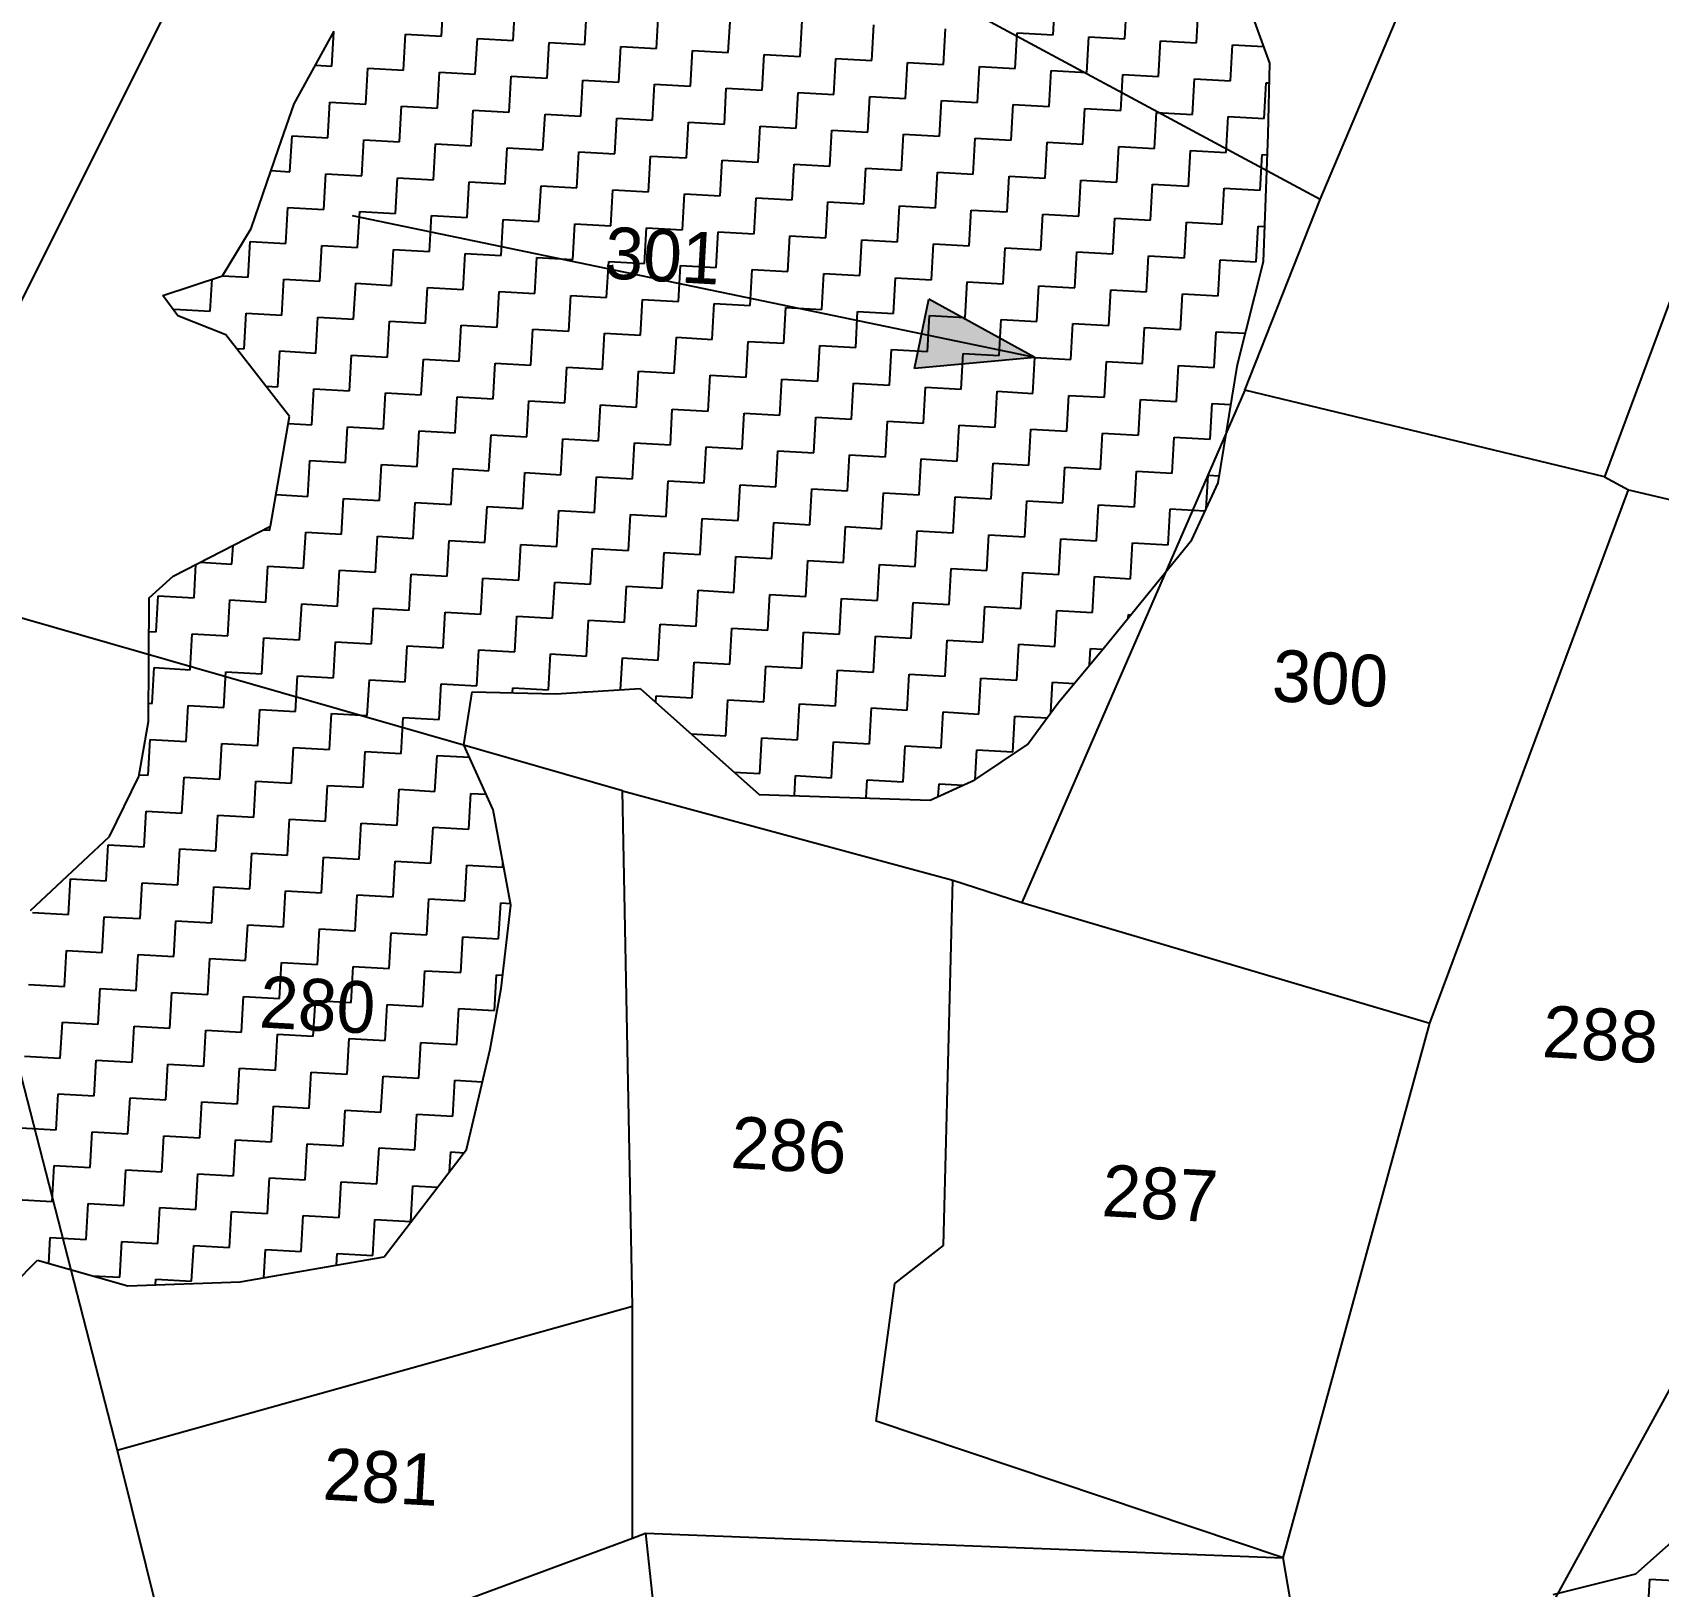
# Model space of a CAD drawing. Header units: metres. Extents: x 284689 to 287152, y 2012663 to 2015676.
# Drawn here: x 285583.9 to 285873, y 2014510.8 to 2014787 of the extents above; entities that cross this region are included whole.
import ezdxf
from ezdxf.enums import TextEntityAlignment as Align

# ---------------------------------------------------------------- set-up
doc = ezdxf.new("R2010")
doc.units = ezdxf.units.M
doc.header["$MEASUREMENT"] = 0
for name, color, linetype in [('POLY_HATCH', 12, 'Continuous'), ('POLY_PARCEL', 6, 'Continuous'), ('TEXT_PARCEL', 7, 'Continuous')]:
    doc.layers.add(name, color=color, linetype=linetype)
doc.styles.add('TEXT_MAP', font='')
doc.styles.get('TEXT_MAP').set_extended_font_data('Kruti Dev 050')

msp = doc.modelspace()

# ---------------------------------------------------------------- hatches: boundary and pattern name
h = msp.add_hatch(color=256)
h.paths.add_polyline_path([(285741.97, 2014733.46), (285740.69, 2014727.3), (285762.11, 2014729.28)])
h.paths.add_polyline_path([(285762.11, 2014729.28), (285743.25, 2014739.62), (285741.97, 2014733.46)])

# ---------------------------------------------------------------- linework, layer by layer
for points in [[(285762.11, 2014729.28), (285640.77, 2014754.45)], [(285740.69, 2014727.3), (285743.25, 2014739.62)], [(285762.11, 2014729.28), (285743.25, 2014739.62)], [(285762.11, 2014729.28), (285740.69, 2014727.3)]]:
    msp.add_lwpolyline(points)
at = {"layer": 'POLY_HATCH'}
for p, q in [((285803.85, 2014781.58), (285798.36, 2014796.82)), ((285630.41, 2014774.35), (285637.52, 2014787.28)), ((285803.59, 2014768.92), (285803.85, 2014781.58)), ((285627.65, 2014766.39), (285630.41, 2014774.35)), ((285802.77, 2014746.34), (285803.59, 2014768.92)), ((285622.79, 2014752.18), (285627.65, 2014766.39)), ((285617.68, 2014743.78), (285622.79, 2014752.18)), ((285798.12, 2014728.05), (285802.77, 2014746.34)), ((285607.05, 2014740.32), (285617.68, 2014743.78)), ((285609.74, 2014736.69), (285607.05, 2014740.32)), ((285618.25, 2014733.32), (285609.74, 2014736.69)), ((285629.61, 2014718.77), (285618.25, 2014733.32)), ((285794.67, 2014706.98), (285798.12, 2014728.05)), ((285626.19, 2014699.27), (285629.61, 2014718.77)), ((285790.03, 2014696.83), (285794.67, 2014706.98)), ((285608.88, 2014690.39), (285626.19, 2014699.27)), ((285774.47, 2014677.8), (285790.03, 2014696.83)), ((285604.61, 2014686.57), (285608.88, 2014690.39)), ((285604.57, 2014675.57), (285604.61, 2014686.57)), ((285766.21, 2014667.85), (285774.47, 2014677.8)), ((285604.53, 2014664.56), (285604.57, 2014675.57)), ((285660.59, 2014660.44), (285662.03, 2014669.86)), ((285662.03, 2014669.86), (285676.95, 2014669.48)), ((285676.95, 2014669.48), (285691.94, 2014670.44)), ((285691.94, 2014670.44), (285713.07, 2014651.61)), ((285760.81, 2014660.46), (285766.21, 2014667.85)), ((285602.82, 2014654.81), (285604.53, 2014664.56)), ((285665.82, 2014648.84), (285660.59, 2014660.44)), ((285751.41, 2014654.2), (285760.81, 2014660.46)), ((285597.58, 2014644.09), (285602.82, 2014654.81)), ((285713.07, 2014651.61), (285743.5, 2014650.58)), ((285743.5, 2014650.58), (285751.41, 2014654.2)), ((285668.95, 2014631.92), (285665.82, 2014648.84)), ((285583.51, 2014630.98), (285597.58, 2014644.09)), ((285667.21, 2014617.08), (285668.95, 2014631.92)), ((285665.25, 2014606.33), (285667.21, 2014617.08)), ((285661.07, 2014588.47), (285665.25, 2014606.33)), ((285646.42, 2014569.38), (285661.07, 2014588.47)), ((285580.49, 2014564.49), (285584.8, 2014568.77)), ((285584.8, 2014568.77), (285600.85, 2014564.25)), ((285620.81, 2014564.94), (285646.42, 2014569.38)), ((285600.85, 2014564.25), (285620.81, 2014564.94)), ((285868.95, 2014513.02), (285893.17, 2014534.64)), ((285854.25, 2014509.35), (285868.95, 2014513.02))]:
    msp.add_line(p, q, dxfattribs=at)
at = {"layer": 'POLY_HATCH', "linetype": 'Continuous'}
for p, q in [((285765.33, 2014786.65), (285765.69, 2014793.03)), ((285656.6, 2014786.37), (285656.96, 2014792.74)), ((285669.35, 2014785.65), (285669.71, 2014792.03)), ((285682.1, 2014784.93), (285682.46, 2014791.31)), ((285694.85, 2014784.22), (285695.21, 2014790.59)), ((285778.08, 2014785.93), (285778.44, 2014792.31)), ((285790.83, 2014785.22), (285791.19, 2014791.59)), ((285707.6, 2014783.5), (285707.96, 2014789.88)), ((285720.35, 2014782.78), (285720.71, 2014789.16)), ((285733.1, 2014782.07), (285733.46, 2014788.44)), ((285745.85, 2014781.35), (285746.21, 2014787.73)), ((285637.12, 2014781.07), (285637.47, 2014787.18)), ((285649.87, 2014780.35), (285650.23, 2014786.73)), ((285650.23, 2014786.73), (285656.6, 2014786.37)), ((285662.62, 2014779.63), (285662.98, 2014786.01)), ((285662.98, 2014786.01), (285669.35, 2014785.65)), ((285675.37, 2014778.92), (285675.73, 2014785.29)), ((285675.73, 2014785.29), (285682.1, 2014784.93)), ((285688.12, 2014778.2), (285688.48, 2014784.58)), ((285688.48, 2014784.58), (285694.85, 2014784.22)), ((285758.6, 2014780.63), (285758.96, 2014787.01)), ((285758.96, 2014787.01), (285765.33, 2014786.65)), ((285771.35, 2014779.92), (285771.71, 2014786.29)), ((285771.71, 2014786.29), (285778.08, 2014785.93)), ((285784.1, 2014779.2), (285784.46, 2014785.58)), ((285784.46, 2014785.58), (285790.83, 2014785.22)), ((285796.85, 2014778.48), (285797.21, 2014784.86)), ((285797.21, 2014784.86), (285802.78, 2014784.55)), ((285700.87, 2014777.48), (285701.23, 2014783.86)), ((285701.23, 2014783.86), (285707.6, 2014783.5)), ((285713.62, 2014776.77), (285713.98, 2014783.14)), ((285713.98, 2014783.14), (285720.35, 2014782.78)), ((285726.37, 2014776.05), (285726.73, 2014782.43)), ((285726.73, 2014782.43), (285733.1, 2014782.07)), ((285739.12, 2014775.33), (285739.48, 2014781.71)), ((285739.48, 2014781.71), (285745.85, 2014781.35)), ((285634.2, 2014781.23), (285637.12, 2014781.07)), ((285643.14, 2014774.33), (285643.5, 2014780.71)), ((285643.5, 2014780.71), (285649.87, 2014780.35)), ((285655.89, 2014773.62), (285656.25, 2014779.99)), ((285656.25, 2014779.99), (285662.62, 2014779.63)), ((285668.64, 2014772.9), (285669, 2014779.28)), ((285669, 2014779.28), (285675.37, 2014778.92)), ((285681.39, 2014772.18), (285681.75, 2014778.56)), ((285681.75, 2014778.56), (285688.12, 2014778.2)), ((285751.87, 2014774.62), (285752.23, 2014780.99)), ((285752.23, 2014780.99), (285758.6, 2014780.63)), ((285764.62, 2014773.9), (285764.98, 2014780.28)), ((285764.98, 2014780.28), (285771.35, 2014779.92)), ((285777.37, 2014773.18), (285777.73, 2014779.56)), ((285777.73, 2014779.56), (285784.1, 2014779.2)), ((285790.12, 2014772.47), (285790.47, 2014778.84)), ((285790.47, 2014778.84), (285796.85, 2014778.48)), ((285694.14, 2014771.47), (285694.49, 2014777.84)), ((285694.49, 2014777.84), (285700.87, 2014777.48)), ((285706.89, 2014770.75), (285707.24, 2014777.13)), ((285707.24, 2014777.13), (285713.62, 2014776.77)), ((285719.64, 2014770.03), (285719.99, 2014776.41)), ((285719.99, 2014776.41), (285726.37, 2014776.05)), ((285732.39, 2014769.32), (285732.74, 2014775.69)), ((285732.74, 2014775.69), (285739.12, 2014775.33)), ((285802.87, 2014771.75), (285803.22, 2014778.13)), ((285803.22, 2014778.13), (285803.77, 2014778.1)), ((285636.4, 2014768.32), (285636.76, 2014774.69)), ((285636.76, 2014774.69), (285643.14, 2014774.33)), ((285649.15, 2014767.6), (285649.51, 2014773.98)), ((285649.51, 2014773.98), (285655.89, 2014773.62)), ((285661.9, 2014766.89), (285662.26, 2014773.26)), ((285662.26, 2014773.26), (285668.64, 2014772.9)), ((285745.13, 2014768.6), (285745.49, 2014774.98)), ((285745.49, 2014774.98), (285751.87, 2014774.62)), ((285757.88, 2014767.88), (285758.24, 2014774.26)), ((285758.24, 2014774.26), (285764.62, 2014773.9)), ((285770.63, 2014767.17), (285770.99, 2014773.54)), ((285770.99, 2014773.54), (285777.37, 2014773.18)), ((285783.38, 2014766.45), (285783.74, 2014772.83)), ((285783.74, 2014772.83), (285790.12, 2014772.47)), ((285674.65, 2014766.17), (285675.01, 2014772.54)), ((285675.01, 2014772.54), (285681.39, 2014772.18)), ((285687.4, 2014765.45), (285687.76, 2014771.83)), ((285687.76, 2014771.83), (285694.14, 2014771.47)), ((285700.15, 2014764.74), (285700.51, 2014771.11)), ((285700.51, 2014771.11), (285706.89, 2014770.75)), ((285712.9, 2014764.02), (285713.26, 2014770.39)), ((285713.26, 2014770.39), (285719.64, 2014770.03)), ((285796.13, 2014765.73), (285796.49, 2014772.11)), ((285796.49, 2014772.11), (285802.87, 2014771.75)), ((285629.67, 2014762.3), (285630.03, 2014768.68)), ((285630.03, 2014768.68), (285636.4, 2014768.32)), ((285642.42, 2014761.59), (285642.78, 2014767.96)), ((285642.78, 2014767.96), (285649.15, 2014767.6)), ((285655.17, 2014760.87), (285655.53, 2014767.24)), ((285655.53, 2014767.24), (285661.9, 2014766.89)), ((285725.65, 2014763.3), (285726.01, 2014769.68)), ((285726.01, 2014769.68), (285732.39, 2014769.32)), ((285738.4, 2014762.59), (285738.76, 2014768.96)), ((285738.76, 2014768.96), (285745.13, 2014768.6)), ((285751.15, 2014761.87), (285751.51, 2014768.24)), ((285751.51, 2014768.24), (285757.88, 2014767.88)), ((285763.9, 2014761.15), (285764.26, 2014767.53)), ((285764.26, 2014767.53), (285770.63, 2014767.17)), ((285667.92, 2014760.15), (285668.28, 2014766.53)), ((285668.28, 2014766.53), (285674.65, 2014766.17)), ((285680.67, 2014759.44), (285681.03, 2014765.81)), ((285681.03, 2014765.81), (285687.4, 2014765.45)), ((285693.42, 2014758.72), (285693.78, 2014765.09)), ((285693.78, 2014765.09), (285700.15, 2014764.74)), ((285706.17, 2014758), (285706.53, 2014764.38)), ((285706.53, 2014764.38), (285712.9, 2014764.02)), ((285776.65, 2014760.44), (285777.01, 2014766.81)), ((285777.01, 2014766.81), (285783.38, 2014766.45)), ((285789.4, 2014759.72), (285789.76, 2014766.09)), ((285789.76, 2014766.09), (285796.13, 2014765.73)), ((285802.15, 2014759), (285802.51, 2014765.38)), ((285802.51, 2014765.38), (285803.46, 2014765.32)), ((285626.31, 2014762.49), (285629.67, 2014762.3)), ((285635.69, 2014755.57), (285636.05, 2014761.94)), ((285636.05, 2014761.94), (285642.42, 2014761.59)), ((285648.44, 2014754.85), (285648.8, 2014761.23)), ((285648.8, 2014761.23), (285655.17, 2014760.87)), ((285718.92, 2014757.29), (285719.28, 2014763.66)), ((285719.28, 2014763.66), (285725.65, 2014763.3)), ((285731.67, 2014756.57), (285732.03, 2014762.94)), ((285732.03, 2014762.94), (285738.4, 2014762.59)), ((285744.42, 2014755.85), (285744.78, 2014762.23)), ((285744.78, 2014762.23), (285751.15, 2014761.87)), ((285757.17, 2014755.14), (285757.53, 2014761.51)), ((285757.53, 2014761.51), (285763.9, 2014761.15)), ((285661.19, 2014754.14), (285661.55, 2014760.51)), ((285661.55, 2014760.51), (285667.92, 2014760.15)), ((285673.94, 2014753.42), (285674.3, 2014759.79)), ((285674.3, 2014759.79), (285680.67, 2014759.44)), ((285686.69, 2014752.7), (285687.04, 2014759.08)), ((285687.04, 2014759.08), (285693.42, 2014758.72)), ((285699.44, 2014751.99), (285699.79, 2014758.36)), ((285699.79, 2014758.36), (285706.17, 2014758)), ((285769.92, 2014754.42), (285770.28, 2014760.79)), ((285770.28, 2014760.79), (285776.65, 2014760.44)), ((285782.67, 2014753.7), (285783.03, 2014760.08)), ((285783.03, 2014760.08), (285789.4, 2014759.72)), ((285795.42, 2014752.99), (285795.77, 2014759.36)), ((285795.77, 2014759.36), (285802.15, 2014759)), ((285628.96, 2014749.55), (285629.31, 2014755.93)), ((285629.31, 2014755.93), (285635.69, 2014755.57)), ((285712.19, 2014751.27), (285712.54, 2014757.64)), ((285712.54, 2014757.64), (285718.92, 2014757.29)), ((285724.94, 2014750.55), (285725.29, 2014756.93)), ((285725.29, 2014756.93), (285731.67, 2014756.57)), ((285737.68, 2014749.84), (285738.04, 2014756.21)), ((285738.04, 2014756.21), (285744.42, 2014755.85)), ((285750.43, 2014749.12), (285750.79, 2014755.49)), ((285750.79, 2014755.49), (285757.17, 2014755.14)), ((285641.7, 2014748.84), (285642.06, 2014755.21)), ((285642.06, 2014755.21), (285648.44, 2014754.85)), ((285654.45, 2014748.12), (285654.81, 2014754.49)), ((285654.81, 2014754.49), (285661.19, 2014754.14)), ((285667.2, 2014747.4), (285667.56, 2014753.78)), ((285667.56, 2014753.78), (285673.94, 2014753.42)), ((285679.95, 2014746.69), (285680.31, 2014753.06)), ((285680.31, 2014753.06), (285686.69, 2014752.7)), ((285763.18, 2014748.4), (285763.54, 2014754.78)), ((285763.54, 2014754.78), (285769.92, 2014754.42)), ((285775.93, 2014747.69), (285776.29, 2014754.06)), ((285776.29, 2014754.06), (285782.67, 2014753.7)), ((285788.68, 2014746.97), (285789.04, 2014753.34)), ((285789.04, 2014753.34), (285795.42, 2014752.99)), ((285801.43, 2014746.25), (285801.79, 2014752.63)), ((285801.79, 2014752.63), (285802.99, 2014752.56)), ((285622.22, 2014743.54), (285622.58, 2014749.91)), ((285622.58, 2014749.91), (285628.96, 2014749.55)), ((285692.7, 2014745.97), (285693.06, 2014752.34)), ((285693.06, 2014752.34), (285699.44, 2014751.99)), ((285705.45, 2014745.25), (285705.81, 2014751.63)), ((285705.81, 2014751.63), (285712.19, 2014751.27)), ((285718.2, 2014744.54), (285718.56, 2014750.91)), ((285718.56, 2014750.91), (285724.94, 2014750.55)), ((285730.95, 2014743.82), (285731.31, 2014750.19)), ((285731.31, 2014750.19), (285737.68, 2014749.84)), ((285634.97, 2014742.82), (285635.33, 2014749.19)), ((285635.33, 2014749.19), (285641.7, 2014748.84)), ((285647.72, 2014742.1), (285648.08, 2014748.48)), ((285648.08, 2014748.48), (285654.45, 2014748.12)), ((285660.47, 2014741.39), (285660.83, 2014747.76)), ((285660.83, 2014747.76), (285667.2, 2014747.4)), ((285673.22, 2014740.67), (285673.58, 2014747.04)), ((285673.58, 2014747.04), (285679.95, 2014746.69)), ((285743.7, 2014743.1), (285744.06, 2014749.48)), ((285744.06, 2014749.48), (285750.43, 2014749.12)), ((285756.45, 2014742.39), (285756.81, 2014748.76)), ((285756.81, 2014748.76), (285763.18, 2014748.4)), ((285769.2, 2014741.67), (285769.56, 2014748.04)), ((285769.56, 2014748.04), (285775.93, 2014747.69)), ((285781.95, 2014740.95), (285782.31, 2014747.33)), ((285782.31, 2014747.33), (285788.68, 2014746.97)), ((285685.97, 2014739.95), (285686.33, 2014746.33)), ((285686.33, 2014746.33), (285692.7, 2014745.97)), ((285698.72, 2014739.24), (285699.08, 2014745.61)), ((285699.08, 2014745.61), (285705.45, 2014745.25)), ((285711.47, 2014738.52), (285711.83, 2014744.89)), ((285711.83, 2014744.89), (285718.2, 2014744.54)), ((285724.22, 2014737.8), (285724.58, 2014744.18)), ((285724.58, 2014744.18), (285730.95, 2014743.82)), ((285794.7, 2014740.24), (285795.06, 2014746.61)), ((285795.06, 2014746.61), (285801.43, 2014746.25)), ((285615.49, 2014737.52), (285615.81, 2014743.17)), ((285617.69, 2014743.79), (285622.22, 2014743.54)), ((285628.24, 2014736.8), (285628.6, 2014743.18)), ((285628.6, 2014743.18), (285634.97, 2014742.82)), ((285640.99, 2014736.09), (285641.35, 2014742.46)), ((285641.35, 2014742.46), (285647.72, 2014742.1)), ((285653.74, 2014735.37), (285654.1, 2014741.74)), ((285654.1, 2014741.74), (285660.47, 2014741.39)), ((285666.49, 2014734.65), (285666.85, 2014741.03)), ((285666.85, 2014741.03), (285673.22, 2014740.67)), ((285736.97, 2014737.09), (285737.33, 2014743.46)), ((285737.33, 2014743.46), (285743.7, 2014743.1)), ((285749.72, 2014736.37), (285750.08, 2014742.74)), ((285750.08, 2014742.74), (285756.45, 2014742.39)), ((285762.47, 2014735.65), (285762.83, 2014742.03)), ((285762.83, 2014742.03), (285769.2, 2014741.67)), ((285775.22, 2014734.94), (285775.58, 2014741.31)), ((285775.58, 2014741.31), (285781.95, 2014740.95)), ((285679.24, 2014733.94), (285679.6, 2014740.31)), ((285679.6, 2014740.31), (285685.97, 2014739.95)), ((285691.99, 2014733.22), (285692.34, 2014739.59)), ((285692.34, 2014739.59), (285698.72, 2014739.24)), ((285704.74, 2014732.5), (285705.09, 2014738.88)), ((285705.09, 2014738.88), (285711.47, 2014738.52)), ((285717.49, 2014731.79), (285717.84, 2014738.16)), ((285717.84, 2014738.16), (285724.22, 2014737.8)), ((285787.97, 2014734.22), (285788.32, 2014740.59)), ((285788.32, 2014740.59), (285794.7, 2014740.24)), ((285801.06, 2014739.61), (285801.07, 2014739.88)), ((285801.07, 2014739.88), (285801.13, 2014739.87)), ((285609.1, 2014737.56), (285609.11, 2014737.88)), ((285609.11, 2014737.88), (285615.49, 2014737.52)), ((285621.51, 2014730.79), (285621.86, 2014737.16)), ((285621.86, 2014737.16), (285628.24, 2014736.8)), ((285634.25, 2014730.07), (285634.61, 2014736.44)), ((285634.61, 2014736.44), (285640.99, 2014736.09)), ((285647, 2014729.35), (285647.36, 2014735.73)), ((285647.36, 2014735.73), (285653.74, 2014735.37)), ((285730.24, 2014731.07), (285730.59, 2014737.44)), ((285730.59, 2014737.44), (285736.97, 2014737.09)), ((285742.98, 2014730.35), (285743.34, 2014736.73)), ((285743.34, 2014736.73), (285749.72, 2014736.37)), ((285755.73, 2014729.64), (285756.09, 2014736.01)), ((285756.09, 2014736.01), (285762.47, 2014735.65)), ((285768.48, 2014728.92), (285768.84, 2014735.29)), ((285768.84, 2014735.29), (285775.22, 2014734.94)), ((285659.75, 2014728.64), (285660.11, 2014735.01)), ((285660.11, 2014735.01), (285666.49, 2014734.65)), ((285672.5, 2014727.92), (285672.86, 2014734.29)), ((285672.86, 2014734.29), (285679.24, 2014733.94)), ((285685.25, 2014727.2), (285685.61, 2014733.58)), ((285685.61, 2014733.58), (285691.99, 2014733.22)), ((285698, 2014726.49), (285698.36, 2014732.86)), ((285698.36, 2014732.86), (285704.74, 2014732.5)), ((285781.23, 2014728.2), (285781.59, 2014734.58)), ((285781.59, 2014734.58), (285787.97, 2014734.22)), ((285793.98, 2014727.49), (285794.34, 2014733.86)), ((285794.34, 2014733.86), (285799.52, 2014733.57)), ((285620.17, 2014730.86), (285621.51, 2014730.79)), ((285627.52, 2014724.05), (285627.88, 2014730.43)), ((285627.88, 2014730.43), (285634.25, 2014730.07)), ((285640.27, 2014723.34), (285640.63, 2014729.71)), ((285640.63, 2014729.71), (285647, 2014729.35)), ((285710.75, 2014725.77), (285711.11, 2014732.14)), ((285711.11, 2014732.14), (285717.49, 2014731.79)), ((285723.5, 2014725.05), (285723.86, 2014731.43)), ((285723.86, 2014731.43), (285730.24, 2014731.07)), ((285736.25, 2014724.34), (285736.61, 2014730.71)), ((285736.61, 2014730.71), (285742.98, 2014730.35)), ((285749, 2014723.62), (285749.36, 2014729.99)), ((285749.36, 2014729.99), (285755.73, 2014729.64)), ((285653.02, 2014722.62), (285653.38, 2014728.99)), ((285653.38, 2014728.99), (285659.75, 2014728.64)), ((285665.77, 2014721.9), (285666.13, 2014728.28)), ((285666.13, 2014728.28), (285672.5, 2014727.92)), ((285678.52, 2014721.19), (285678.88, 2014727.56)), ((285678.88, 2014727.56), (285685.25, 2014727.2)), ((285691.27, 2014720.47), (285691.63, 2014726.84)), ((285691.63, 2014726.84), (285698, 2014726.49)), ((285761.75, 2014722.9), (285762.11, 2014729.28)), ((285762.11, 2014729.28), (285768.48, 2014728.92)), ((285774.5, 2014722.19), (285774.86, 2014728.56)), ((285774.86, 2014728.56), (285781.23, 2014728.2)), ((285787.25, 2014721.47), (285787.61, 2014727.84)), ((285787.61, 2014727.84), (285793.98, 2014727.49)), ((285625.39, 2014724.17), (285627.52, 2014724.05)), ((285633.54, 2014717.32), (285633.9, 2014723.69)), ((285633.9, 2014723.69), (285640.27, 2014723.34)), ((285704.02, 2014719.75), (285704.38, 2014726.13)), ((285704.38, 2014726.13), (285710.75, 2014725.77)), ((285716.77, 2014719.04), (285717.13, 2014725.41)), ((285717.13, 2014725.41), (285723.5, 2014725.05)), ((285729.52, 2014718.32), (285729.88, 2014724.69)), ((285729.88, 2014724.69), (285736.25, 2014724.34)), ((285742.27, 2014717.6), (285742.63, 2014723.98)), ((285742.63, 2014723.98), (285749, 2014723.62)), ((285646.29, 2014716.6), (285646.65, 2014722.98)), ((285646.65, 2014722.98), (285653.02, 2014722.62)), ((285659.04, 2014715.89), (285659.4, 2014722.26)), ((285659.4, 2014722.26), (285665.77, 2014721.9)), ((285671.79, 2014715.17), (285672.15, 2014721.54)), ((285672.15, 2014721.54), (285678.52, 2014721.19)), ((285684.54, 2014714.45), (285684.89, 2014720.83)), ((285684.89, 2014720.83), (285691.27, 2014720.47)), ((285755.02, 2014716.89), (285755.38, 2014723.26)), ((285755.38, 2014723.26), (285761.75, 2014722.9)), ((285767.77, 2014716.17), (285768.13, 2014722.54)), ((285768.13, 2014722.54), (285774.5, 2014722.19)), ((285780.52, 2014715.45), (285780.88, 2014721.83)), ((285780.88, 2014721.83), (285787.25, 2014721.47)), ((285793.27, 2014714.74), (285793.62, 2014721.11)), ((285793.62, 2014721.11), (285796.95, 2014720.92)), ((285697.29, 2014713.74), (285697.64, 2014720.11)), ((285697.64, 2014720.11), (285704.02, 2014719.75)), ((285710.04, 2014713.02), (285710.39, 2014719.39)), ((285710.39, 2014719.39), (285716.77, 2014719.04)), ((285722.79, 2014712.3), (285723.14, 2014718.68)), ((285723.14, 2014718.68), (285729.52, 2014718.32)), ((285735.53, 2014711.59), (285735.89, 2014717.96)), ((285735.89, 2014717.96), (285742.27, 2014717.6)), ((285629.39, 2014717.55), (285633.54, 2014717.32)), ((285639.55, 2014710.59), (285639.91, 2014716.96)), ((285639.91, 2014716.96), (285646.29, 2014716.6)), ((285652.3, 2014709.87), (285652.66, 2014716.25)), ((285652.66, 2014716.25), (285659.04, 2014715.89)), ((285665.05, 2014709.15), (285665.41, 2014715.53)), ((285665.41, 2014715.53), (285671.79, 2014715.17)), ((285748.28, 2014710.87), (285748.64, 2014717.24)), ((285748.64, 2014717.24), (285755.02, 2014716.89)), ((285761.03, 2014710.15), (285761.39, 2014716.53)), ((285761.39, 2014716.53), (285767.77, 2014716.17)), ((285773.78, 2014709.44), (285774.14, 2014715.81)), ((285774.14, 2014715.81), (285780.52, 2014715.45)), ((285786.53, 2014708.72), (285786.89, 2014715.09)), ((285786.89, 2014715.09), (285793.27, 2014714.74)), ((285677.8, 2014708.44), (285678.16, 2014714.81)), ((285678.16, 2014714.81), (285684.54, 2014714.45)), ((285690.55, 2014707.72), (285690.91, 2014714.1)), ((285690.91, 2014714.1), (285697.29, 2014713.74)), ((285703.3, 2014707), (285703.66, 2014713.38)), ((285703.66, 2014713.38), (285710.04, 2014713.02)), ((285716.05, 2014706.29), (285716.41, 2014712.66)), ((285716.41, 2014712.66), (285722.79, 2014712.3)), ((285632.82, 2014704.57), (285633.18, 2014710.95)), ((285633.18, 2014710.95), (285639.55, 2014710.59)), ((285645.57, 2014703.85), (285645.93, 2014710.23)), ((285645.93, 2014710.23), (285652.3, 2014709.87)), ((285658.32, 2014703.14), (285658.68, 2014709.51)), ((285658.68, 2014709.51), (285665.05, 2014709.15)), ((285728.8, 2014705.57), (285729.16, 2014711.95)), ((285729.16, 2014711.95), (285735.53, 2014711.59)), ((285741.55, 2014704.85), (285741.91, 2014711.23)), ((285741.91, 2014711.23), (285748.28, 2014710.87)), ((285754.3, 2014704.14), (285754.66, 2014710.51)), ((285754.66, 2014710.51), (285761.03, 2014710.15)), ((285767.05, 2014703.42), (285767.41, 2014709.8)), ((285767.41, 2014709.8), (285773.78, 2014709.44)), ((285671.07, 2014702.42), (285671.43, 2014708.8)), ((285671.43, 2014708.8), (285677.8, 2014708.44)), ((285683.82, 2014701.7), (285684.18, 2014708.08)), ((285684.18, 2014708.08), (285690.55, 2014707.72)), ((285696.57, 2014700.99), (285696.93, 2014707.36)), ((285696.93, 2014707.36), (285703.3, 2014707)), ((285709.32, 2014700.27), (285709.68, 2014706.65)), ((285709.68, 2014706.65), (285716.05, 2014706.29)), ((285779.8, 2014702.7), (285780.16, 2014709.08)), ((285780.16, 2014709.08), (285786.53, 2014708.72)), ((285792.57, 2014702.39), (285792.91, 2014708.36)), ((285792.91, 2014708.36), (285794.88, 2014708.25)), ((285627.18, 2014704.89), (285632.82, 2014704.57)), ((285638.84, 2014697.84), (285639.2, 2014704.21)), ((285639.2, 2014704.21), (285645.57, 2014703.85)), ((285651.59, 2014697.12), (285651.95, 2014703.5)), ((285651.95, 2014703.5), (285658.32, 2014703.14)), ((285722.07, 2014699.55), (285722.43, 2014705.93)), ((285722.43, 2014705.93), (285728.8, 2014705.57)), ((285734.82, 2014698.84), (285735.18, 2014705.21)), ((285735.18, 2014705.21), (285741.55, 2014704.85)), ((285747.57, 2014698.12), (285747.93, 2014704.5)), ((285747.93, 2014704.5), (285754.3, 2014704.14)), ((285760.32, 2014697.4), (285760.68, 2014703.78)), ((285760.68, 2014703.78), (285767.05, 2014703.42)), ((285664.34, 2014696.4), (285664.7, 2014702.78)), ((285664.7, 2014702.78), (285671.07, 2014702.42)), ((285677.09, 2014695.69), (285677.45, 2014702.06)), ((285677.45, 2014702.06), (285683.82, 2014701.7)), ((285689.84, 2014694.97), (285690.19, 2014701.35)), ((285690.19, 2014701.35), (285696.57, 2014700.99)), ((285702.59, 2014694.25), (285702.94, 2014700.63)), ((285702.94, 2014700.63), (285709.32, 2014700.27)), ((285773.07, 2014696.69), (285773.43, 2014703.06)), ((285773.43, 2014703.06), (285779.8, 2014702.7)), ((285785.82, 2014695.97), (285786.17, 2014702.35)), ((285786.17, 2014702.35), (285792.39, 2014702)), ((285624.93, 2014698.62), (285626.09, 2014698.55)), ((285626.09, 2014698.55), (285626.13, 2014699.23)), ((285632.1, 2014691.82), (285632.46, 2014698.2)), ((285632.46, 2014698.2), (285638.84, 2014697.84)), ((285715.34, 2014693.54), (285715.69, 2014699.91)), ((285715.69, 2014699.91), (285722.07, 2014699.55)), ((285728.09, 2014692.82), (285728.44, 2014699.2)), ((285728.44, 2014699.2), (285734.82, 2014698.84)), ((285740.83, 2014692.1), (285741.19, 2014698.48)), ((285741.19, 2014698.48), (285747.57, 2014698.12)), ((285753.58, 2014691.39), (285753.94, 2014697.76)), ((285753.94, 2014697.76), (285760.32, 2014697.4)), ((285619.36, 2014692.54), (285619.54, 2014695.86)), ((285644.85, 2014691.1), (285645.21, 2014697.48)), ((285645.21, 2014697.48), (285651.59, 2014697.12)), ((285657.6, 2014690.39), (285657.96, 2014696.76)), ((285657.96, 2014696.76), (285664.34, 2014696.4)), ((285670.35, 2014689.67), (285670.71, 2014696.05)), ((285670.71, 2014696.05), (285677.09, 2014695.69)), ((285683.1, 2014688.95), (285683.46, 2014695.33)), ((285683.46, 2014695.33), (285689.84, 2014694.97)), ((285766.33, 2014690.67), (285766.69, 2014697.05)), ((285766.69, 2014697.05), (285773.07, 2014696.69)), ((285779.08, 2014689.95), (285779.44, 2014696.33)), ((285779.44, 2014696.33), (285785.82, 2014695.97)), ((285612.62, 2014686.52), (285612.96, 2014692.48)), ((285613.69, 2014692.86), (285619.36, 2014692.54)), ((285625.37, 2014685.8), (285625.73, 2014692.18)), ((285625.73, 2014692.18), (285632.1, 2014691.82)), ((285695.85, 2014688.24), (285696.21, 2014694.61)), ((285696.21, 2014694.61), (285702.59, 2014694.25)), ((285708.6, 2014687.52), (285708.96, 2014693.9)), ((285708.96, 2014693.9), (285715.34, 2014693.54)), ((285721.35, 2014686.8), (285721.71, 2014693.18)), ((285721.71, 2014693.18), (285728.09, 2014692.82)), ((285734.1, 2014686.09), (285734.46, 2014692.46)), ((285734.46, 2014692.46), (285740.83, 2014692.1)), ((285638.12, 2014685.09), (285638.48, 2014691.46)), ((285638.48, 2014691.46), (285644.85, 2014691.1)), ((285650.87, 2014684.37), (285651.23, 2014690.75)), ((285651.23, 2014690.75), (285657.6, 2014690.39)), ((285663.62, 2014683.65), (285663.98, 2014690.03)), ((285663.98, 2014690.03), (285670.35, 2014689.67)), ((285676.37, 2014682.94), (285676.73, 2014689.31)), ((285676.73, 2014689.31), (285683.1, 2014688.95)), ((285746.85, 2014685.37), (285747.21, 2014691.75)), ((285747.21, 2014691.75), (285753.58, 2014691.39)), ((285759.6, 2014684.65), (285759.96, 2014691.03)), ((285759.96, 2014691.03), (285766.33, 2014690.67)), ((285772.35, 2014683.94), (285772.71, 2014690.31)), ((285772.71, 2014690.31), (285779.08, 2014689.95)), ((285605.89, 2014680.5), (285606.25, 2014686.88)), ((285606.25, 2014686.88), (285612.62, 2014686.52)), ((285618.64, 2014679.79), (285619, 2014686.16)), ((285619, 2014686.16), (285625.37, 2014685.8)), ((285689.12, 2014682.22), (285689.48, 2014688.6)), ((285689.48, 2014688.6), (285695.85, 2014688.24)), ((285701.87, 2014681.5), (285702.23, 2014687.88)), ((285702.23, 2014687.88), (285708.6, 2014687.52)), ((285714.62, 2014680.79), (285714.98, 2014687.16)), ((285714.98, 2014687.16), (285721.35, 2014686.8)), ((285727.37, 2014680.07), (285727.73, 2014686.45)), ((285727.73, 2014686.45), (285734.1, 2014686.09)), ((285631.39, 2014679.07), (285631.75, 2014685.45)), ((285631.75, 2014685.45), (285638.12, 2014685.09)), ((285644.14, 2014678.35), (285644.5, 2014684.73)), ((285644.5, 2014684.73), (285650.87, 2014684.37)), ((285656.89, 2014677.64), (285657.25, 2014684.01)), ((285657.25, 2014684.01), (285663.62, 2014683.65)), ((285669.64, 2014676.92), (285670, 2014683.3)), ((285670, 2014683.3), (285676.37, 2014682.94)), ((285740.12, 2014679.35), (285740.48, 2014685.73)), ((285740.48, 2014685.73), (285746.85, 2014685.37)), ((285752.87, 2014678.64), (285753.23, 2014685.01)), ((285753.23, 2014685.01), (285759.6, 2014684.65)), ((285765.62, 2014677.92), (285765.98, 2014684.3)), ((285765.98, 2014684.3), (285772.35, 2014683.94)), ((285778.69, 2014682.96), (285778.73, 2014683.58)), ((285778.73, 2014683.58), (285779.17, 2014683.55)), ((285604.59, 2014680.58), (285605.89, 2014680.5)), ((285682.39, 2014676.2), (285682.74, 2014682.58)), ((285682.74, 2014682.58), (285689.12, 2014682.22)), ((285695.14, 2014675.49), (285695.49, 2014681.86)), ((285695.49, 2014681.86), (285701.87, 2014681.5)), ((285707.89, 2014674.77), (285708.24, 2014681.15)), ((285708.24, 2014681.15), (285714.62, 2014680.79)), ((285720.64, 2014674.05), (285720.99, 2014680.43)), ((285720.99, 2014680.43), (285727.37, 2014680.07)), ((285611.91, 2014673.77), (285612.26, 2014680.15)), ((285612.26, 2014680.15), (285618.64, 2014679.79)), ((285624.66, 2014673.05), (285625.01, 2014679.43)), ((285625.01, 2014679.43), (285631.39, 2014679.07)), ((285637.4, 2014672.34), (285637.76, 2014678.71)), ((285637.76, 2014678.71), (285644.14, 2014678.35)), ((285650.15, 2014671.62), (285650.51, 2014678)), ((285650.51, 2014678), (285656.89, 2014677.64)), ((285733.38, 2014673.34), (285733.74, 2014679.71)), ((285733.74, 2014679.71), (285740.12, 2014679.35)), ((285746.13, 2014672.62), (285746.49, 2014679)), ((285746.49, 2014679), (285752.87, 2014678.64)), ((285758.88, 2014671.9), (285759.24, 2014678.28)), ((285759.24, 2014678.28), (285765.62, 2014677.92)), ((285771.83, 2014674.62), (285771.99, 2014677.56)), ((285771.99, 2014677.56), (285774.17, 2014677.44)), ((285662.9, 2014670.9), (285663.26, 2014677.28)), ((285663.26, 2014677.28), (285669.64, 2014676.92)), ((285675.65, 2014670.19), (285676.01, 2014676.56)), ((285676.01, 2014676.56), (285682.39, 2014676.2)), ((285688.45, 2014670.22), (285688.76, 2014675.85)), ((285688.76, 2014675.85), (285695.14, 2014675.49)), ((285701.15, 2014668.75), (285701.51, 2014675.13)), ((285701.51, 2014675.13), (285707.89, 2014674.77)), ((285605.17, 2014667.76), (285605.53, 2014674.13)), ((285605.53, 2014674.13), (285611.91, 2014673.77)), ((285617.92, 2014667.04), (285618.28, 2014673.41)), ((285618.28, 2014673.41), (285624.66, 2014673.05)), ((285630.67, 2014666.32), (285631.03, 2014672.7)), ((285631.03, 2014672.7), (285637.4, 2014672.34)), ((285643.42, 2014665.61), (285643.78, 2014671.98)), ((285643.78, 2014671.98), (285650.15, 2014671.62)), ((285713.9, 2014668.04), (285714.26, 2014674.41)), ((285714.26, 2014674.41), (285720.64, 2014674.05)), ((285726.65, 2014667.32), (285727.01, 2014673.7)), ((285727.01, 2014673.7), (285733.38, 2014673.34)), ((285739.4, 2014666.6), (285739.76, 2014672.98)), ((285739.76, 2014672.98), (285746.13, 2014672.62)), ((285752.15, 2014665.89), (285752.51, 2014672.26)), ((285752.51, 2014672.26), (285758.88, 2014671.9)), ((285656.17, 2014664.89), (285656.53, 2014671.26)), ((285656.53, 2014671.26), (285662.9, 2014670.9)), ((285669.23, 2014669.68), (285669.28, 2014670.55)), ((285669.28, 2014670.55), (285675.65, 2014670.19)), ((285682.03, 2014669.83), (285682.23, 2014669.82)), ((285682.03, 2014669.81), (285682.03, 2014669.83)), ((285694.71, 2014667.97), (285694.78, 2014669.11)), ((285694.78, 2014669.11), (285701.15, 2014668.75)), ((285764.95, 2014666.13), (285765.26, 2014671.55)), ((285765.26, 2014671.55), (285769.1, 2014671.33)), ((285604.54, 2014667.79), (285605.17, 2014667.76)), ((285611.19, 2014661.02), (285611.55, 2014667.4)), ((285611.55, 2014667.4), (285617.92, 2014667.04)), ((285623.94, 2014660.31), (285624.3, 2014666.68)), ((285624.3, 2014666.68), (285630.67, 2014666.32)), ((285636.69, 2014659.59), (285637.05, 2014665.96)), ((285637.05, 2014665.96), (285643.42, 2014665.61)), ((285707.17, 2014662.02), (285707.53, 2014668.4)), ((285707.53, 2014668.4), (285713.9, 2014668.04)), ((285719.92, 2014661.31), (285720.28, 2014667.68)), ((285720.28, 2014667.68), (285726.65, 2014667.32)), ((285732.67, 2014660.59), (285733.03, 2014666.96)), ((285733.03, 2014666.96), (285739.4, 2014666.6)), ((285745.42, 2014659.87), (285745.78, 2014666.25)), ((285745.78, 2014666.25), (285752.15, 2014665.89)), ((285649.44, 2014658.87), (285649.8, 2014665.25)), ((285649.8, 2014665.25), (285656.17, 2014664.89)), ((285758.17, 2014659.16), (285758.53, 2014665.53)), ((285758.53, 2014665.53), (285764.28, 2014665.21)), ((285604.46, 2014655.01), (285604.81, 2014661.38)), ((285604.81, 2014661.38), (285611.19, 2014661.02)), ((285617.21, 2014654.29), (285617.56, 2014660.66)), ((285617.56, 2014660.66), (285623.94, 2014660.31)), ((285701, 2014662.37), (285707.17, 2014662.02)), ((285713.19, 2014655.29), (285713.54, 2014661.66)), ((285713.54, 2014661.66), (285719.92, 2014661.31)), ((285725.94, 2014654.57), (285726.29, 2014660.95)), ((285726.29, 2014660.95), (285732.67, 2014660.59)), ((285738.68, 2014653.86), (285739.04, 2014660.23)), ((285739.04, 2014660.23), (285745.42, 2014659.87)), ((285629.95, 2014653.57), (285630.31, 2014659.95)), ((285630.31, 2014659.95), (285636.69, 2014659.59)), ((285642.7, 2014652.86), (285643.06, 2014659.23)), ((285643.06, 2014659.23), (285649.44, 2014658.87)), ((285655.45, 2014652.14), (285655.81, 2014658.51)), ((285655.81, 2014658.51), (285661.61, 2014658.19)), ((285751.5, 2014654.27), (285751.79, 2014659.51)), ((285751.79, 2014659.51), (285758.17, 2014659.16)), ((285602.87, 2014655.09), (285604.46, 2014655.01)), ((285610.47, 2014648.27), (285610.83, 2014654.65)), ((285610.83, 2014654.65), (285617.21, 2014654.29)), ((285708.66, 2014655.54), (285713.19, 2014655.29)), ((285719.36, 2014651.4), (285719.56, 2014654.93)), ((285719.56, 2014654.93), (285725.94, 2014654.57)), ((285623.22, 2014647.56), (285623.58, 2014653.93)), ((285623.58, 2014653.93), (285629.95, 2014653.57)), ((285635.97, 2014646.84), (285636.33, 2014653.21)), ((285636.33, 2014653.21), (285642.7, 2014652.86)), ((285648.72, 2014646.12), (285649.08, 2014652.5)), ((285649.08, 2014652.5), (285655.45, 2014652.14)), ((285661.47, 2014645.41), (285661.83, 2014651.78)), ((285661.83, 2014651.78), (285664.57, 2014651.63)), ((285732.13, 2014650.96), (285732.31, 2014654.21)), ((285732.31, 2014654.21), (285738.68, 2014653.86)), ((285744.93, 2014651.23), (285745.06, 2014653.5)), ((285745.06, 2014653.5), (285749.34, 2014653.26)), ((285603.74, 2014642.26), (285604.1, 2014648.63)), ((285604.1, 2014648.63), (285610.47, 2014648.27)), ((285616.49, 2014641.54), (285616.85, 2014647.91)), ((285616.85, 2014647.91), (285623.22, 2014647.56)), ((285629.24, 2014640.82), (285629.6, 2014647.2)), ((285629.6, 2014647.2), (285635.97, 2014646.84)), ((285641.99, 2014640.11), (285642.35, 2014646.48)), ((285642.35, 2014646.48), (285648.72, 2014646.12)), ((285654.74, 2014639.39), (285655.1, 2014645.76)), ((285655.1, 2014645.76), (285661.47, 2014645.41)), ((285597.01, 2014636.24), (285597.36, 2014642.61)), ((285597.36, 2014642.61), (285603.74, 2014642.26)), ((285609.76, 2014635.52), (285610.11, 2014641.9)), ((285610.11, 2014641.9), (285616.49, 2014641.54)), ((285622.51, 2014634.81), (285622.86, 2014641.18)), ((285622.86, 2014641.18), (285629.24, 2014640.82)), ((285635.25, 2014634.09), (285635.61, 2014640.46)), ((285635.61, 2014640.46), (285641.99, 2014640.11)), ((285648, 2014633.37), (285648.36, 2014639.75)), ((285648.36, 2014639.75), (285654.74, 2014639.39)), ((285660.75, 2014632.66), (285661.11, 2014639.03)), ((285661.11, 2014639.03), (285667.49, 2014638.67)), ((285667.49, 2014638.67), (285667.54, 2014639.56)), ((285590.27, 2014630.22), (285590.63, 2014636.6)), ((285590.63, 2014636.6), (285597.01, 2014636.24)), ((285603.02, 2014629.51), (285603.38, 2014635.88)), ((285603.38, 2014635.88), (285609.76, 2014635.52)), ((285615.77, 2014628.79), (285616.13, 2014635.16)), ((285616.13, 2014635.16), (285622.51, 2014634.81)), ((285628.52, 2014628.07), (285628.88, 2014634.45)), ((285628.88, 2014634.45), (285635.25, 2014634.09)), ((285641.27, 2014627.36), (285641.63, 2014633.73)), ((285641.63, 2014633.73), (285648, 2014633.37)), ((285654.02, 2014626.64), (285654.38, 2014633.01)), ((285654.38, 2014633.01), (285660.75, 2014632.66)), ((285666.77, 2014625.92), (285667.13, 2014632.3)), ((285667.13, 2014632.3), (285668.9, 2014632.2)), ((285583.9, 2014630.58), (285590.27, 2014630.22)), ((285596.29, 2014623.49), (285596.65, 2014629.86)), ((285596.65, 2014629.86), (285603.02, 2014629.51)), ((285609.04, 2014622.77), (285609.4, 2014629.15)), ((285609.4, 2014629.15), (285615.77, 2014628.79)), ((285621.79, 2014622.06), (285622.15, 2014628.43)), ((285622.15, 2014628.43), (285628.52, 2014628.07)), ((285634.54, 2014621.34), (285634.9, 2014627.71)), ((285634.9, 2014627.71), (285641.27, 2014627.36)), ((285647.29, 2014620.62), (285647.65, 2014627)), ((285647.65, 2014627), (285654.02, 2014626.64)), ((285660.04, 2014619.91), (285660.4, 2014626.28)), ((285660.4, 2014626.28), (285666.77, 2014625.92)), ((285589.56, 2014617.47), (285589.91, 2014623.85)), ((285589.91, 2014623.85), (285596.29, 2014623.49)), ((285602.31, 2014616.76), (285602.66, 2014623.13)), ((285602.66, 2014623.13), (285609.04, 2014622.77)), ((285615.06, 2014616.04), (285615.41, 2014622.41)), ((285615.41, 2014622.41), (285621.79, 2014622.06)), ((285627.8, 2014615.32), (285628.16, 2014621.7)), ((285628.16, 2014621.7), (285634.54, 2014621.34)), ((285640.55, 2014614.61), (285640.91, 2014620.98)), ((285640.91, 2014620.98), (285647.29, 2014620.62)), ((285653.3, 2014613.89), (285653.66, 2014620.26)), ((285653.66, 2014620.26), (285660.04, 2014619.91)), ((285583.18, 2014617.83), (285589.56, 2014617.47)), ((285595.57, 2014610.74), (285595.93, 2014617.12)), ((285595.93, 2014617.12), (285602.31, 2014616.76)), ((285666.05, 2014613.17), (285666.41, 2014619.55)), ((285666.41, 2014619.55), (285667.49, 2014619.49)), ((285608.32, 2014610.02), (285608.68, 2014616.4)), ((285608.68, 2014616.4), (285615.06, 2014616.04)), ((285621.07, 2014609.31), (285621.43, 2014615.68)), ((285621.43, 2014615.68), (285627.8, 2014615.32)), ((285633.82, 2014608.59), (285634.18, 2014614.97)), ((285634.18, 2014614.97), (285640.55, 2014614.61)), ((285646.57, 2014607.87), (285646.93, 2014614.25)), ((285646.93, 2014614.25), (285653.3, 2014613.89)), ((285588.84, 2014604.72), (285589.2, 2014611.1)), ((285589.2, 2014611.1), (285595.57, 2014610.74)), ((285659.32, 2014607.16), (285659.68, 2014613.53)), ((285659.68, 2014613.53), (285666.05, 2014613.17)), ((285601.59, 2014604.01), (285601.95, 2014610.38)), ((285601.95, 2014610.38), (285608.32, 2014610.02)), ((285614.34, 2014603.29), (285614.7, 2014609.67)), ((285614.7, 2014609.67), (285621.07, 2014609.31)), ((285627.09, 2014602.57), (285627.45, 2014608.95)), ((285627.45, 2014608.95), (285633.82, 2014608.59)), ((285639.84, 2014601.86), (285640.2, 2014608.23)), ((285640.2, 2014608.23), (285646.57, 2014607.87)), ((285652.59, 2014601.14), (285652.95, 2014607.52)), ((285652.95, 2014607.52), (285659.32, 2014607.16)), ((285582.46, 2014605.08), (285588.84, 2014604.72)), ((285594.86, 2014597.99), (285595.21, 2014604.37)), ((285595.21, 2014604.37), (285601.59, 2014604.01)), ((285607.61, 2014597.27), (285607.96, 2014603.65)), ((285607.96, 2014603.65), (285614.34, 2014603.29)), ((285620.36, 2014596.56), (285620.71, 2014602.93)), ((285620.71, 2014602.93), (285627.09, 2014602.57)), ((285633.1, 2014595.84), (285633.46, 2014602.22)), ((285633.46, 2014602.22), (285639.84, 2014601.86)), ((285645.85, 2014595.12), (285646.21, 2014601.5)), ((285646.21, 2014601.5), (285652.59, 2014601.14)), ((285658.6, 2014594.41), (285658.96, 2014600.78)), ((285658.96, 2014600.78), (285663.89, 2014600.51)), ((285588.12, 2014591.97), (285588.48, 2014598.35)), ((285588.48, 2014598.35), (285594.86, 2014597.99)), ((285600.87, 2014591.26), (285601.23, 2014597.63)), ((285601.23, 2014597.63), (285607.61, 2014597.27)), ((285613.62, 2014590.54), (285613.98, 2014596.92)), ((285613.98, 2014596.92), (285620.36, 2014596.56)), ((285626.37, 2014589.82), (285626.73, 2014596.2)), ((285626.73, 2014596.2), (285633.1, 2014595.84)), ((285639.12, 2014589.11), (285639.48, 2014595.48)), ((285639.48, 2014595.48), (285645.85, 2014595.12)), ((285651.87, 2014588.39), (285652.23, 2014594.77)), ((285652.23, 2014594.77), (285658.6, 2014594.41)), ((285581.75, 2014592.33), (285588.12, 2014591.97)), ((285594.14, 2014585.24), (285594.5, 2014591.62)), ((285594.5, 2014591.62), (285600.87, 2014591.26)), ((285606.89, 2014584.52), (285607.25, 2014590.9)), ((285607.25, 2014590.9), (285613.62, 2014590.54)), ((285619.64, 2014583.81), (285620, 2014590.18)), ((285620, 2014590.18), (285626.37, 2014589.82)), ((285632.39, 2014583.09), (285632.75, 2014589.47)), ((285632.75, 2014589.47), (285639.12, 2014589.11)), ((285645.14, 2014582.37), (285645.5, 2014588.75)), ((285645.5, 2014588.75), (285651.87, 2014588.39)), ((285658.05, 2014584.53), (285658.25, 2014588.03)), ((285658.25, 2014588.03), (285660.64, 2014587.9)), ((285587.41, 2014579.22), (285587.76, 2014585.6)), ((285587.76, 2014585.6), (285594.14, 2014585.24)), ((285600.16, 2014578.51), (285600.51, 2014584.88)), ((285600.51, 2014584.88), (285606.89, 2014584.52)), ((285612.91, 2014577.79), (285613.26, 2014584.17)), ((285613.26, 2014584.17), (285619.64, 2014583.81)), ((285625.65, 2014577.07), (285626.01, 2014583.45)), ((285626.01, 2014583.45), (285632.39, 2014583.09)), ((285638.4, 2014576.36), (285638.76, 2014582.73)), ((285638.76, 2014582.73), (285645.14, 2014582.37)), ((285651.15, 2014575.64), (285651.51, 2014582.02)), ((285651.51, 2014582.02), (285655.93, 2014581.77)), ((285581.03, 2014579.58), (285587.41, 2014579.22)), ((285593.42, 2014572.49), (285593.78, 2014578.87)), ((285593.78, 2014578.87), (285600.16, 2014578.51)), ((285606.17, 2014571.77), (285606.53, 2014578.15)), ((285606.53, 2014578.15), (285612.91, 2014577.79)), ((285618.92, 2014571.06), (285619.28, 2014577.43)), ((285619.28, 2014577.43), (285625.65, 2014577.07)), ((285631.67, 2014570.34), (285632.03, 2014576.72)), ((285632.03, 2014576.72), (285638.4, 2014576.36)), ((285644.42, 2014569.62), (285644.78, 2014576)), ((285644.78, 2014576), (285651.15, 2014575.64)), ((285586.79, 2014568.21), (285587.05, 2014572.85)), ((285587.05, 2014572.85), (285593.42, 2014572.49)), ((285599.44, 2014565.76), (285599.8, 2014572.13)), ((285599.8, 2014572.13), (285606.17, 2014571.77)), ((285612.19, 2014565.04), (285612.55, 2014571.42)), ((285612.55, 2014571.42), (285618.92, 2014571.06)), ((285625.01, 2014565.67), (285625.3, 2014570.7)), ((285625.3, 2014570.7), (285631.67, 2014570.34)), ((285637.93, 2014567.91), (285638.05, 2014569.98)), ((285638.05, 2014569.98), (285644.42, 2014569.62)), ((285594.52, 2014566.03), (285599.44, 2014565.76)), ((285605.76, 2014564.42), (285605.81, 2014565.4)), ((285605.81, 2014565.4), (285612.19, 2014565.04)), ((285871.05, 2014505.73), (285871.41, 2014512.1)), ((285871.41, 2014512.1), (285877.78, 2014511.74))]:
    msp.add_line(p, q, dxfattribs=at)
at = {"layer": 'POLY_PARCEL'}
for p, q in [((285812.82, 2014757.36), (285858, 2014864.21)), ((285637.89, 2014851.53), (285565.45, 2014706.44)), ((285812.82, 2014757.36), (285637.89, 2014851.53)), ((285908.05, 2014828.23), (285863.36, 2014708.08)), ((285799.45, 2014723.47), (285812.82, 2014757.36)), ((285799.45, 2014723.47), (285759.78, 2014632.38)), ((285863.36, 2014708.08), (285799.45, 2014723.47)), ((285863.36, 2014708.08), (285867.63, 2014705.74)), ((285832.31, 2014610.93), (285867.63, 2014705.74)), ((285867.63, 2014705.74), (285938.4, 2014689.27)), ((285688.81, 2014652.26), (285559.23, 2014689.48)), ((285559.23, 2014689.48), (285598.94, 2014534.99)), ((285688.81, 2014652.26), (285747.51, 2014636.36)), ((285690.57, 2014560.62), (285688.81, 2014652.26)), ((285745.83, 2014571.38), (285747.51, 2014636.36)), ((285747.51, 2014636.36), (285759.78, 2014632.38)), ((285759.78, 2014632.38), (285832.31, 2014610.93)), ((285806.25, 2014515.86), (285832.31, 2014610.93)), ((285899.65, 2014590.99), (285850.91, 2014502.03)), ((285737.23, 2014564.63), (285745.83, 2014571.38)), ((285733.88, 2014540.17), (285737.23, 2014564.63)), ((285598.94, 2014534.99), (285690.57, 2014560.62)), ((285690.58, 2014519.38), (285690.57, 2014560.62)), ((285806.25, 2014515.86), (285733.88, 2014540.17)), ((285598.94, 2014534.99), (285610.25, 2014489.7)), ((285610.25, 2014489.7), (285690.58, 2014519.38)), ((285690.58, 2014519.38), (285692.87, 2014520.23)), ((285692.87, 2014520.23), (285701.38, 2014442.46)), ((285692.87, 2014520.23), (285806.25, 2014515.86)), ((285807.48, 2014508.56), (285806.25, 2014515.86))]:
    msp.add_line(p, q, dxfattribs=at)

# ---------------------------------------------------------------- texts
at = {"layer": 'TEXT_PARCEL', "style": 'TEXT_MAP'}
for s, p in [('301', (285695.66, 2014742.8)), ('300', (285814.35, 2014667.63)), ('280', (285634.32, 2014609.61)), ('288', (285862.4, 2014604.35)), ('286', (285718.11, 2014584.64)), ('287', (285784.09, 2014576.07)), ('281', (285645.61, 2014525.67))]:
    msp.add_text(s, height=9.194, rotation=356.7828, dxfattribs=at).set_placement(p, align=Align.CENTER)

doc.saveas('drawing.dxf')
